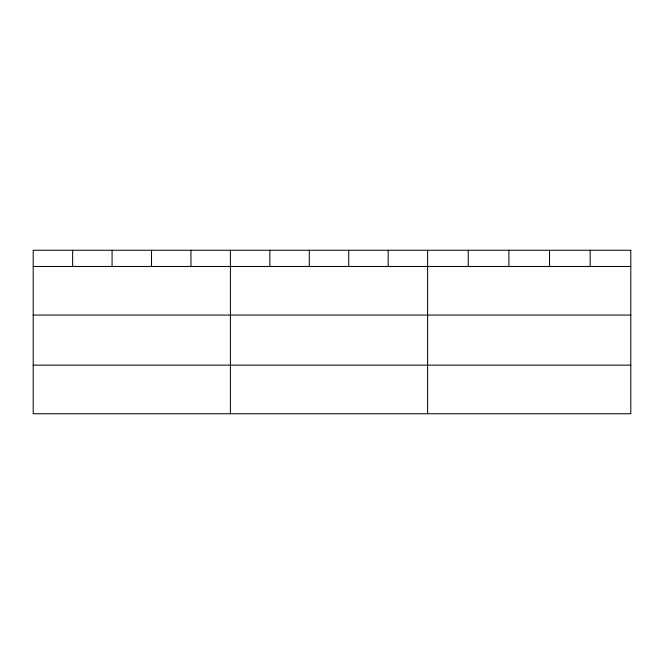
<?xml version="1.0" encoding="UTF-8"?>
<svg xmlns="http://www.w3.org/2000/svg" width="664" height="664" viewBox="0 0 664 664"><rect width="100%" height="100%" fill="white"/><g stroke="black" fill="none" stroke-linecap="round" stroke-linejoin="round"><path stroke-width="1" d="M33.2 266.463L630.8 266.463M33.2 315.068L630.8 315.068M33.2 365.15L630.8 365.15M590.163 250.253L590.163 266.463M549.526 250.253L549.526 266.463M508.89 250.253L508.89 266.463M468.253 250.253L468.253 266.463M427.616 250.253L427.616 413.747M388.174 250.253L388.174 266.463M348.733 250.253L348.733 266.463M309.291 250.253L309.291 266.463M269.85 250.253L269.85 266.463M230.408 250.253L230.408 413.747M190.966 250.253L190.966 266.463M151.525 250.253L151.525 266.463M112.083 250.253L112.083 266.463M72.642 250.253L72.642 266.463M630.8 250.253L33.2 250.253L33.2 413.747L630.8 413.747L630.8 250.253"/></g></svg>
